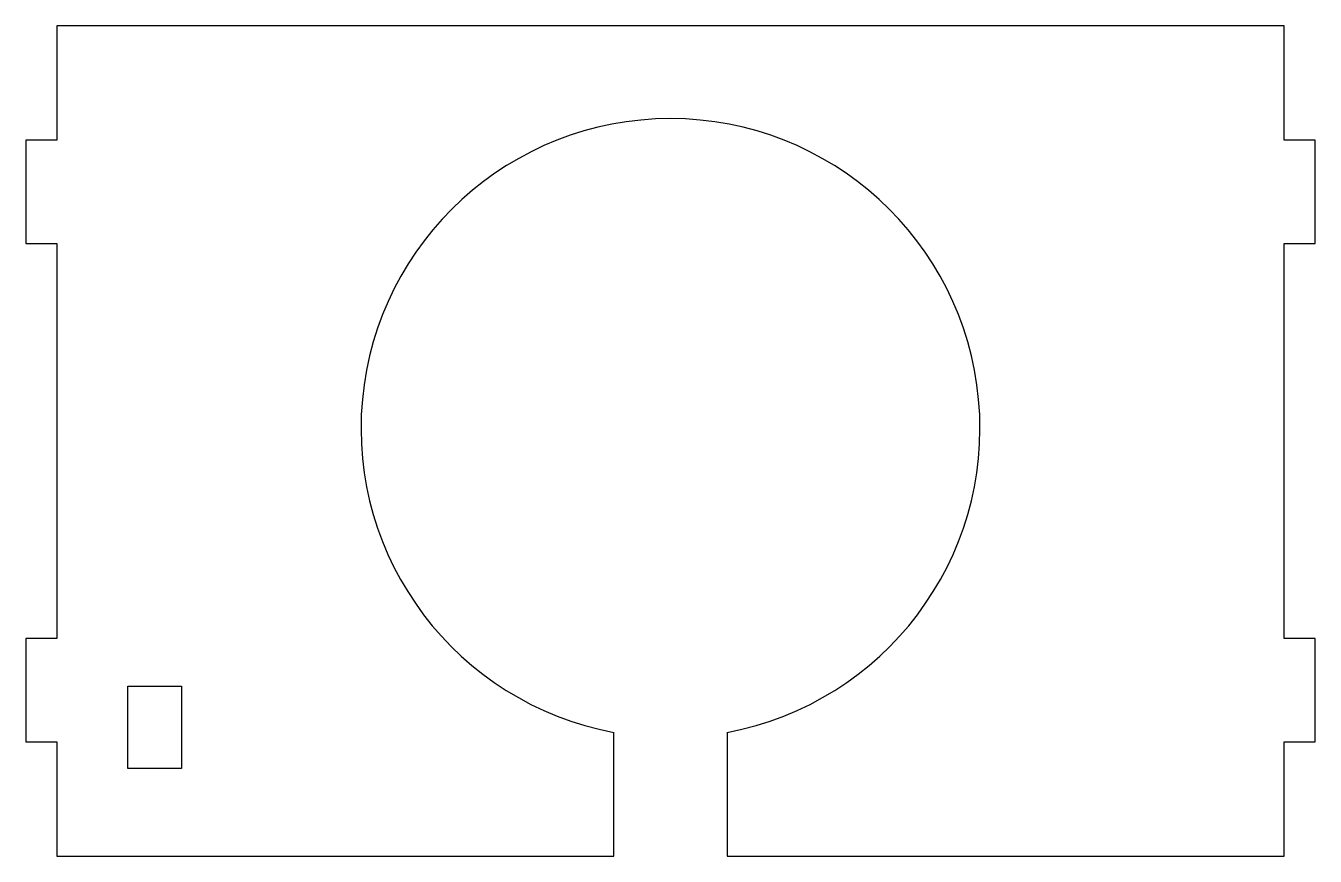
# Model space of a CAD drawing. Header units: millimetres. Extents: x -62 to 62, y 0 to 80.
import ezdxf

# ---------------------------------------------------------------- set-up
doc = ezdxf.new("R2010")
doc.units = ezdxf.units.MM
doc.layers.add('CUT', color=1, linetype='Continuous')

msp = doc.modelspace()

# ---------------------------------------------------------------- linework, layer by layer
at = {"layer": 'CUT'}
for p, q in [((59.5, 80.5, 1.51), (-59.5, 80.5, 1.51)), ((-59.5, 80.5, 1.51), (-59.5, 69.4, 1.51)), ((59.5, 69.4, 1.51), (59.5, 80.5, 1.51)), ((-59.5, 69.4, 1.51), (-62.5, 69.4, 1.51)), ((-62.5, 69.4, 1.51), (-62.5, 59.4, 1.51)), ((62.5, 69.4, 1.51), (59.5, 69.4, 1.51)), ((62.5, 59.4, 1.51), (62.5, 69.4, 1.51)), ((-62.5, 59.4, 1.51), (-59.5, 59.4, 1.51)), ((-59.5, 59.4, 1.51), (-59.5, 21.1, 1.51)), ((59.5, 21.1, 1.51), (59.5, 59.4, 1.51)), ((59.5, 59.4, 1.51), (62.5, 59.4, 1.51)), ((-59.5, 21.1, 1.51), (-62.5, 21.1, 1.51)), ((-62.5, 21.1, 1.51), (-62.5, 11.1, 1.51)), ((62.5, 21.1, 1.51), (59.5, 21.1, 1.51)), ((62.5, 11.1, 1.51), (62.5, 21.1, 1.51)), ((-52.6, 8.5, 1.51), (-52.6, 16.5, 1.51)), ((-52.6, 16.5, 1.51), (-47.4, 16.5, 1.51)), ((-47.4, 16.5, 1.51), (-47.4, 8.5, 1.51)), ((-5.5, 0, 1.51), (-5.5, 12.01, 1.51)), ((5.5, 12.01, 1.51), (5.5, 0, 1.51)), ((-62.5, 11.1, 1.51), (-59.5, 11.1, 1.51)), ((-59.5, 11.1, 1.51), (-59.5, 0, 1.51)), ((59.5, 0, 1.51), (59.5, 11.1, 1.51)), ((59.5, 11.1, 1.51), (62.5, 11.1, 1.51)), ((-47.4, 8.5, 1.51), (-52.6, 8.5, 1.51)), ((-59.5, 0, 1.51), (-5.5, 0, 1.51)), ((5.5, 0, 1.51), (59.5, 0, 1.51))]:
    msp.add_line(p, q, dxfattribs=at)
msp.add_arc((0, 41.5, 1.51), 30, 280.564, 619.436, dxfattribs=at)

doc.saveas('drawing.dxf')
